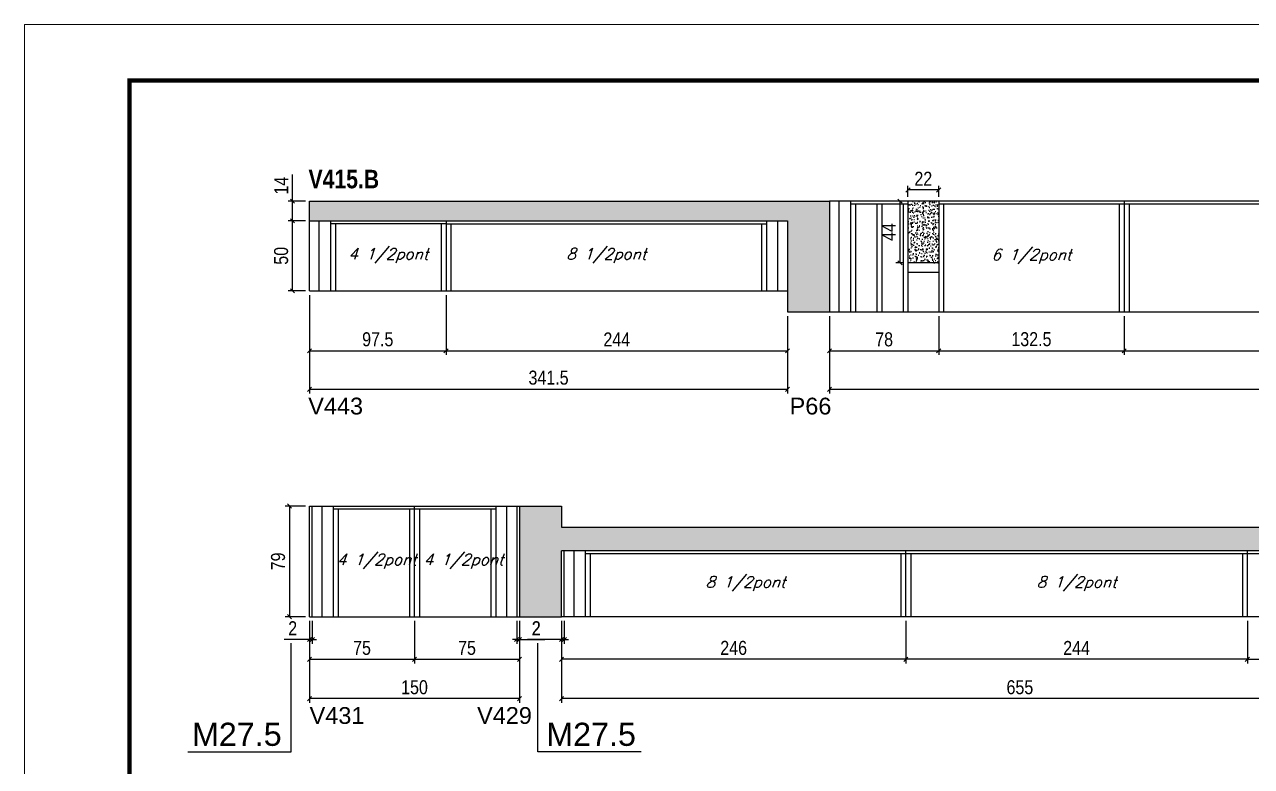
# Model space of a CAD drawing. Extents: x 3309 to 9590, y -2522 to 15424.
# Drawn here: x 4908 to 5784, y 9484 to 10014 of the extents above; entities that cross this region are included whole.
import ezdxf

# ---------------------------------------------------------------- set-up
doc = ezdxf.new("R2010")
doc.units = 0
doc.linetypes.add('DASHED', pattern=[0.75, 0.5, -0.25])
for name, color, linetype in [('5', 5, 'Continuous'), ('COTA', 241, 'Continuous'), ('NOMENCLATURA', 7, 'Continuous'), ('Painéis', 200, 'Continuous'), ('SARR_2.2x7', 40, 'Continuous'), ('SARR_3.5x7', 81, 'Continuous'), ('texto', 7, 'Continuous')]:
    doc.layers.add(name, color=color, linetype=linetype)
doc.layers.add('Folhas', color=255, linetype='Continuous', lineweight=9)
doc.layers.add('SARRAFO DE PRESSAO', color=251, linetype='DASHED', lineweight=9)
doc.styles.add('COTA TECNICA', font='techl___.ttf', dxfattribs={"height": 10})
doc.styles.add('Romans', font='romans.shx')
doc.styles.get("Standard").update_dxf_attribs({"font": 'arial.ttf'})
doc.styles.add('TECNICA', font='techb___.ttf', dxfattribs={"height": 10})
doc.dimstyles.new('PAINEL', dxfattribs={"dimtxt": 10, "dimasz": 3, "dimexe": 3, "dimexo": 3, "dimgap": 3, "dimtad": 1, "dimdec": 1, "dimzin": 12, "dimdsep": 46, "dimtxsty": 'COTA TECNICA', "dimblk1": 'OBLIQUE', "dimblk2": 'OBLIQUE', "dimsah": 1, "dimcen": 0.9, "dimclrd": 4, "dimclre": 4, "dimclrt": 240, "dimadec": 1, "dimazin": 3, "dimtfac": 1, "dimtdec": 1, "dimtmove": 0, "dimatfit": 3, "dimfxl": 1, "dimtolj": 1, "dimtzin": 12, "dimarcsym": 0})

# ---------------------------------------------------------------- blocks, each defined once
blk = doc.blocks.new('9999999999')
at = {"layer": 'Folhas'}
blk.add_lwpolyline([(98138.98, 34190.21), (99623.98, 34190.21), (99623.98, 35240.21), (98138.98, 35240.21)], close=True, dxfattribs=at)
at = {"layer": 'Folhas', "color": 30, "const_width": 3}
blk.add_lwpolyline([(98213.98, 34230.21), (99583.98, 34230.21), (99583.98, 35200.21), (98213.98, 35200.21)], close=True, dxfattribs=at)
blk = doc.blocks.new('_Oblique')
at = {"color": 0, "linetype": 'ByBlock', "lineweight": -2}
blk.add_line((-0.5, -0.5), (0.5, 0.5), dxfattribs=at)
blk = doc.blocks.new('*D1203')
at = {"layer": 'COTA', "color": 4, "lineweight": -2, "transparency": 16777216}
for p, q in [((5111.48, 9820.47), (5111.48, 9777.66)), ((5208.98, 9820.47), (5208.98, 9777.66)), ((5111.48, 9780.66), (5208.98, 9780.66))]:
    blk.add_line(p, q, dxfattribs=at)
at = {"layer": 'Defpoints', "color": 0, "transparency": 16777216}
for p in [(5111.48, 9823.47, 0), (5208.98, 9823.47, 0), (5208.98, 9780.66)]:
    blk.add_point(p, dxfattribs=at)
at = {"layer": 'COTA', "color": 4, "lineweight": -2, "transparency": 16777216, "xscale": 3, "yscale": 3, "zscale": 3, "rotation": 180}
blk.add_blockref('_Oblique', (5111.48, 9780.66), dxfattribs=at)
at = {"layer": 'COTA', "color": 4, "lineweight": -2, "transparency": 16777216, "xscale": 3, "yscale": 3, "zscale": 3}
blk.add_blockref('_Oblique', (5208.98, 9780.66), dxfattribs=at)
at = {"layer": 'COTA', "color": 240, "transparency": 16777216, "insert": (5160.23, 9788.8), "char_height": 10, "attachment_point": 5, "style": 'COTA TECNICA'}
blk.add_mtext('\\A1;97.5', dxfattribs=at)
blk = doc.blocks.new('*D1204')
at = {"layer": 'COTA', "color": 4, "lineweight": -2, "transparency": 16777216}
for p, q in [((5208.98, 9820.47), (5208.98, 9777.66)), ((5452.98, 9805.47), (5452.98, 9777.66)), ((5208.98, 9780.66), (5452.98, 9780.66))]:
    blk.add_line(p, q, dxfattribs=at)
at = {"layer": 'Defpoints', "color": 0, "transparency": 16777216}
for p in [(5208.98, 9823.47, 0), (5452.98, 9808.47, 0), (5452.98, 9780.66)]:
    blk.add_point(p, dxfattribs=at)
at = {"layer": 'COTA', "color": 4, "lineweight": -2, "transparency": 16777216, "xscale": 3, "yscale": 3, "zscale": 3, "rotation": 180}
blk.add_blockref('_Oblique', (5208.98, 9780.66), dxfattribs=at)
at = {"layer": 'COTA', "color": 4, "lineweight": -2, "transparency": 16777216, "xscale": 3, "yscale": 3, "zscale": 3}
blk.add_blockref('_Oblique', (5452.98, 9780.66), dxfattribs=at)
at = {"layer": 'COTA', "color": 240, "transparency": 16777216, "insert": (5330.98, 9788.73), "char_height": 10, "attachment_point": 5, "style": 'COTA TECNICA'}
blk.add_mtext('\\A1;244', dxfattribs=at)
blk = doc.blocks.new('*D1205')
at = {"layer": 'COTA', "color": 4, "lineweight": -2, "transparency": 16777216}
for p, q in [((5111.48, 9820.47), (5111.48, 9750.19)), ((5452.98, 9805.47), (5452.98, 9750.19)), ((5111.48, 9753.19), (5452.98, 9753.19))]:
    blk.add_line(p, q, dxfattribs=at)
at = {"layer": 'Defpoints', "color": 0, "transparency": 16777216}
for p in [(5111.48, 9823.47), (5452.98, 9808.47, 0), (5452.98, 9753.19)]:
    blk.add_point(p, dxfattribs=at)
at = {"layer": 'COTA', "color": 4, "lineweight": -2, "transparency": 16777216, "xscale": 3, "yscale": 3, "zscale": 3, "rotation": 180}
blk.add_blockref('_Oblique', (5111.48, 9753.19), dxfattribs=at)
at = {"layer": 'COTA', "color": 4, "lineweight": -2, "transparency": 16777216, "xscale": 3, "yscale": 3, "zscale": 3}
blk.add_blockref('_Oblique', (5452.98, 9753.19), dxfattribs=at)
at = {"layer": 'COTA', "color": 240, "transparency": 16777216, "insert": (5282.23, 9761.41), "char_height": 10, "attachment_point": 5, "style": 'COTA TECNICA'}
blk.add_mtext('\\A1;341.5', dxfattribs=at)
blk = doc.blocks.new('*D1206')
at = {"layer": 'COTA', "color": 4, "lineweight": -2, "transparency": 16777216}
for p, q in [((5482.98, 9805.47), (5482.98, 9750.19)), ((6183.48, 9805.47), (6183.48, 9750.19)), ((5482.98, 9753.19), (6183.48, 9753.19))]:
    blk.add_line(p, q, dxfattribs=at)
at = {"layer": 'Defpoints', "color": 0, "transparency": 16777216}
for p in [(5482.98, 9808.47), (6183.48, 9808.47), (6183.48, 9753.19)]:
    blk.add_point(p, dxfattribs=at)
at = {"layer": 'COTA', "color": 4, "lineweight": -2, "transparency": 16777216, "xscale": 3, "yscale": 3, "zscale": 3, "rotation": 180}
blk.add_blockref('_Oblique', (5482.98, 9753.19), dxfattribs=at)
at = {"layer": 'COTA', "color": 4, "lineweight": -2, "transparency": 16777216, "xscale": 3, "yscale": 3, "zscale": 3}
blk.add_blockref('_Oblique', (6183.48, 9753.19), dxfattribs=at)
at = {"layer": 'COTA', "color": 240, "transparency": 16777216, "insert": (5833.23, 9761.3), "char_height": 10, "attachment_point": 5, "style": 'COTA TECNICA'}
blk.add_mtext('\\A1;700.5', dxfattribs=at)
blk = doc.blocks.new('*D1207')
at = {"layer": 'COTA', "color": 4, "lineweight": -2, "transparency": 16777216}
for p, q in [((5482.98, 9805.47), (5482.98, 9777.66)), ((5560.98, 9805.47), (5560.98, 9777.66)), ((5482.98, 9780.66), (5560.98, 9780.66))]:
    blk.add_line(p, q, dxfattribs=at)
at = {"layer": 'Defpoints', "color": 0, "transparency": 16777216}
for p in [(5482.98, 9808.47), (5560.98, 9808.47), (5560.98, 9780.66)]:
    blk.add_point(p, dxfattribs=at)
at = {"layer": 'COTA', "color": 4, "lineweight": -2, "transparency": 16777216, "xscale": 3, "yscale": 3, "zscale": 3, "rotation": 180}
blk.add_blockref('_Oblique', (5482.98, 9780.66), dxfattribs=at)
at = {"layer": 'COTA', "color": 4, "lineweight": -2, "transparency": 16777216, "xscale": 3, "yscale": 3, "zscale": 3}
blk.add_blockref('_Oblique', (5560.98, 9780.66), dxfattribs=at)
at = {"layer": 'COTA', "color": 240, "transparency": 16777216, "insert": (5521.98, 9788.75), "char_height": 10, "attachment_point": 5, "style": 'COTA TECNICA'}
blk.add_mtext('\\A1;78', dxfattribs=at)
blk = doc.blocks.new('*D1208')
at = {"layer": 'COTA', "color": 4, "lineweight": -2, "transparency": 16777216}
for p, q in [((5560.98, 9805.47), (5560.98, 9777.66)), ((5693.48, 9805.47), (5693.48, 9777.66)), ((5560.98, 9780.66), (5693.48, 9780.66))]:
    blk.add_line(p, q, dxfattribs=at)
at = {"layer": 'Defpoints', "color": 0, "transparency": 16777216}
for p in [(5560.98, 9808.47), (5693.48, 9808.47), (5693.48, 9780.66)]:
    blk.add_point(p, dxfattribs=at)
at = {"layer": 'COTA', "color": 4, "lineweight": -2, "transparency": 16777216, "xscale": 3, "yscale": 3, "zscale": 3, "rotation": 180}
blk.add_blockref('_Oblique', (5560.98, 9780.66), dxfattribs=at)
at = {"layer": 'COTA', "color": 4, "lineweight": -2, "transparency": 16777216, "xscale": 3, "yscale": 3, "zscale": 3}
blk.add_blockref('_Oblique', (5693.48, 9780.66), dxfattribs=at)
at = {"layer": 'COTA', "color": 240, "transparency": 16777216, "insert": (5627.23, 9788.88), "char_height": 10, "attachment_point": 5, "style": 'COTA TECNICA'}
blk.add_mtext('\\A1;132.5', dxfattribs=at)
blk = doc.blocks.new('*D1209')
at = {"layer": 'COTA', "color": 4, "lineweight": -2, "transparency": 16777216}
for p, q in [((5693.48, 9805.47), (5693.48, 9777.66)), ((5937.48, 9805.47), (5937.48, 9777.66)), ((5693.48, 9780.66), (5937.48, 9780.66))]:
    blk.add_line(p, q, dxfattribs=at)
at = {"layer": 'Defpoints', "color": 0, "transparency": 16777216}
for p in [(5693.48, 9808.47), (5937.48, 9808.47), (5937.48, 9780.66)]:
    blk.add_point(p, dxfattribs=at)
at = {"layer": 'COTA', "color": 4, "lineweight": -2, "transparency": 16777216, "xscale": 3, "yscale": 3, "zscale": 3, "rotation": 180}
blk.add_blockref('_Oblique', (5693.48, 9780.66), dxfattribs=at)
at = {"layer": 'COTA', "color": 4, "lineweight": -2, "transparency": 16777216, "xscale": 3, "yscale": 3, "zscale": 3}
blk.add_blockref('_Oblique', (5937.48, 9780.66), dxfattribs=at)
at = {"layer": 'COTA', "color": 240, "transparency": 16777216, "insert": (5815.48, 9788.73), "char_height": 10, "attachment_point": 5, "style": 'COTA TECNICA'}
blk.add_mtext('\\A1;244', dxfattribs=at)
blk = doc.blocks.new('*D1211')
at = {"layer": 'COTA', "color": 4, "lineweight": -2, "transparency": 16777216}
for p, q in [((5108.48, 9873.47), (5096.32, 9873.47)), ((5099.32, 9823.47), (5099.32, 9873.47)), ((5108.48, 9823.47), (5096.32, 9823.47))]:
    blk.add_line(p, q, dxfattribs=at)
at = {"layer": 'Defpoints', "color": 0, "transparency": 16777216}
for p in [(5099.32, 9873.47), (5111.48, 9873.47), (5111.48, 9823.47)]:
    blk.add_point(p, dxfattribs=at)
at = {"layer": 'COTA', "color": 4, "lineweight": -2, "transparency": 16777216, "xscale": 3, "yscale": 3, "zscale": 3}
for p, rotation in [((5099.32, 9873.47), 90), ((5099.32, 9823.47), 270)]:
    blk.add_blockref('_Oblique', p, dxfattribs=dict(at, rotation=rotation))
at = {"layer": 'COTA', "color": 240, "transparency": 16777216, "insert": (5091.21, 9848.47), "char_height": 10, "attachment_point": 5, "rotation": 90, "style": 'COTA TECNICA'}
blk.add_mtext('\\A1;50', dxfattribs=at)
blk = doc.blocks.new('*D1212')
at = {"layer": 'COTA', "color": 4, "lineweight": -2, "transparency": 16777216}
for p, q in [((5099.32, 9887.47), (5099.32, 9906.58)), ((5108.48, 9887.47), (5096.32, 9887.47)), ((5099.32, 9873.47), (5099.32, 9887.47)), ((5108.48, 9873.47), (5096.32, 9873.47))]:
    blk.add_line(p, q, dxfattribs=at)
at = {"layer": 'Defpoints', "color": 0, "transparency": 16777216}
for p in [(5099.32, 9887.47), (5111.48, 9887.47), (5111.48, 9873.47)]:
    blk.add_point(p, dxfattribs=at)
at = {"layer": 'COTA', "color": 4, "lineweight": -2, "transparency": 16777216, "xscale": 3, "yscale": 3, "zscale": 3}
for p, rotation in [((5099.32, 9887.47), 90), ((5099.32, 9873.47), 270)]:
    blk.add_blockref('_Oblique', p, dxfattribs=dict(at, rotation=rotation))
at = {"layer": 'COTA', "color": 240, "transparency": 16777216, "insert": (5091.25, 9898.53), "char_height": 10, "attachment_point": 5, "rotation": 90, "style": 'COTA TECNICA'}
blk.add_mtext('\\A1;14', dxfattribs=at)
blk = doc.blocks.new('*D1213')
at = {"layer": 'COTA', "color": 4, "lineweight": -2, "transparency": 16777216}
for p, q in [((5538.98, 9890.47), (5538.98, 9898.49)), ((5560.98, 9890.47), (5560.98, 9898.49)), ((5560.98, 9895.49), (5538.98, 9895.49))]:
    blk.add_line(p, q, dxfattribs=at)
at = {"layer": 'Defpoints', "color": 0, "transparency": 16777216}
for p in [(5538.98, 9895.49), (5538.98, 9887.47), (5560.98, 9887.47)]:
    blk.add_point(p, dxfattribs=at)
at = {"layer": 'COTA', "color": 4, "lineweight": -2, "transparency": 16777216, "xscale": 3, "yscale": 3, "zscale": 3, "rotation": 180}
blk.add_blockref('_Oblique', (5538.98, 9895.49), dxfattribs=at)
at = {"layer": 'COTA', "color": 4, "lineweight": -2, "transparency": 16777216, "xscale": 3, "yscale": 3, "zscale": 3}
blk.add_blockref('_Oblique', (5560.98, 9895.49), dxfattribs=at)
at = {"layer": 'COTA', "color": 240, "transparency": 16777216, "insert": (5549.98, 9903.49), "char_height": 10, "attachment_point": 5, "style": 'COTA TECNICA'}
blk.add_mtext('\\A1;22', dxfattribs=at)
blk = doc.blocks.new('*D1214')
at = {"layer": 'COTA', "color": 4, "lineweight": -2, "transparency": 16777216}
for p, q in [((5535.98, 9887.47), (5530.4, 9887.47)), ((5533.4, 9843.47), (5533.4, 9887.47)), ((5535.98, 9843.47), (5530.4, 9843.47))]:
    blk.add_line(p, q, dxfattribs=at)
at = {"layer": 'Defpoints', "color": 0, "transparency": 16777216}
for p in [(5533.4, 9887.47), (5538.98, 9887.47), (5538.98, 9843.47)]:
    blk.add_point(p, dxfattribs=at)
at = {"layer": 'COTA', "color": 4, "lineweight": -2, "transparency": 16777216, "xscale": 3, "yscale": 3, "zscale": 3}
for p, rotation in [((5533.4, 9887.47), 90), ((5533.4, 9843.47), 270)]:
    blk.add_blockref('_Oblique', p, dxfattribs=dict(at, rotation=rotation))
at = {"layer": 'COTA', "color": 240, "transparency": 16777216, "insert": (5525.33, 9865.47), "char_height": 10, "attachment_point": 5, "rotation": 90, "style": 'COTA TECNICA'}
blk.add_mtext('\\A1;44', dxfattribs=at)
blk = doc.blocks.new('*D1217')
at = {"layer": 'COTA', "color": 4, "lineweight": -2, "transparency": 16777216}
for p, q in [((5111.48, 9587.79), (5111.48, 9557.39)), ((5186.48, 9587.79), (5186.48, 9557.39)), ((5111.48, 9560.39), (5186.48, 9560.39))]:
    blk.add_line(p, q, dxfattribs=at)
at = {"layer": 'Defpoints', "color": 0, "transparency": 16777216}
for p in [(5111.48, 9590.79, 0), (5186.48, 9590.79, 0), (5186.48, 9560.39)]:
    blk.add_point(p, dxfattribs=at)
at = {"layer": 'COTA', "color": 4, "lineweight": -2, "transparency": 16777216, "xscale": 3, "yscale": 3, "zscale": 3, "rotation": 180}
blk.add_blockref('_Oblique', (5111.48, 9560.39), dxfattribs=at)
at = {"layer": 'COTA', "color": 4, "lineweight": -2, "transparency": 16777216, "xscale": 3, "yscale": 3, "zscale": 3}
blk.add_blockref('_Oblique', (5186.48, 9560.39), dxfattribs=at)
at = {"layer": 'COTA', "color": 240, "transparency": 16777216, "insert": (5148.98, 9568.5), "char_height": 10, "attachment_point": 5, "style": 'COTA TECNICA'}
blk.add_mtext('\\A1;75', dxfattribs=at)
blk = doc.blocks.new('*D1218')
at = {"layer": 'COTA', "color": 4, "lineweight": -2, "transparency": 16777216}
for p, q in [((5186.48, 9587.79), (5186.48, 9557.39)), ((5261.48, 9587.79), (5261.48, 9557.39)), ((5186.48, 9560.39), (5261.48, 9560.39))]:
    blk.add_line(p, q, dxfattribs=at)
at = {"layer": 'Defpoints', "color": 0, "transparency": 16777216}
for p in [(5186.48, 9590.79, 0), (5261.48, 9590.79, 0), (5261.48, 9560.39)]:
    blk.add_point(p, dxfattribs=at)
at = {"layer": 'COTA', "color": 4, "lineweight": -2, "transparency": 16777216, "xscale": 3, "yscale": 3, "zscale": 3, "rotation": 180}
blk.add_blockref('_Oblique', (5186.48, 9560.39), dxfattribs=at)
at = {"layer": 'COTA', "color": 4, "lineweight": -2, "transparency": 16777216, "xscale": 3, "yscale": 3, "zscale": 3}
blk.add_blockref('_Oblique', (5261.48, 9560.39), dxfattribs=at)
at = {"layer": 'COTA', "color": 240, "transparency": 16777216, "insert": (5223.98, 9568.5), "char_height": 10, "attachment_point": 5, "style": 'COTA TECNICA'}
blk.add_mtext('\\A1;75', dxfattribs=at)
blk = doc.blocks.new('*D1219')
at = {"layer": 'COTA', "color": 4, "lineweight": -2, "transparency": 16777216}
for p, q in [((5111.48, 9587.79), (5111.48, 9529.29)), ((5261.48, 9587.79), (5261.48, 9529.29)), ((5261.48, 9532.29), (5111.48, 9532.29))]:
    blk.add_line(p, q, dxfattribs=at)
at = {"layer": 'Defpoints', "color": 0, "transparency": 16777216}
for p in [(5111.48, 9590.79, 0), (5261.48, 9590.79, 0), (5111.48, 9532.29)]:
    blk.add_point(p, dxfattribs=at)
at = {"layer": 'COTA', "color": 4, "lineweight": -2, "transparency": 16777216, "xscale": 3, "yscale": 3, "zscale": 3, "rotation": 180}
blk.add_blockref('_Oblique', (5111.48, 9532.29), dxfattribs=at)
at = {"layer": 'COTA', "color": 4, "lineweight": -2, "transparency": 16777216, "xscale": 3, "yscale": 3, "zscale": 3}
blk.add_blockref('_Oblique', (5261.48, 9532.29), dxfattribs=at)
at = {"layer": 'COTA', "color": 240, "transparency": 16777216, "insert": (5186.48, 9540.4), "char_height": 10, "attachment_point": 5, "style": 'COTA TECNICA'}
blk.add_mtext('\\A1;150', dxfattribs=at)
blk = doc.blocks.new('*D1220')
at = {"layer": 'COTA', "color": 4, "lineweight": -2, "transparency": 16777216}
for p, q in [((5108.48, 9669.79), (5094.12, 9669.79)), ((5097.12, 9669.79), (5097.12, 9590.79)), ((5108.48, 9590.79), (5094.12, 9590.79))]:
    blk.add_line(p, q, dxfattribs=at)
at = {"layer": 'Defpoints', "color": 0, "transparency": 16777216}
for p in [(5111.48, 9669.79, 0), (5097.12, 9590.79), (5111.48, 9590.79, 0)]:
    blk.add_point(p, dxfattribs=at)
at = {"layer": 'COTA', "color": 4, "lineweight": -2, "transparency": 16777216, "xscale": 3, "yscale": 3, "zscale": 3}
for p, rotation in [((5097.12, 9669.79), 90), ((5097.12, 9590.79), 270)]:
    blk.add_blockref('_Oblique', p, dxfattribs=dict(at, rotation=rotation))
at = {"layer": 'COTA', "color": 240, "transparency": 16777216, "insert": (5089.02, 9630.29), "char_height": 10, "attachment_point": 5, "rotation": 90, "style": 'COTA TECNICA'}
blk.add_mtext('\\A1;79', dxfattribs=at)
blk = doc.blocks.new('*D1221')
at = {"layer": 'COTA', "color": 4, "linetype": 'ByBlock', "lineweight": -2, "transparency": 16777216}
for p, q in [((5537.48, 9587.79), (5537.48, 9557.39)), ((5781.48, 9587.79), (5781.48, 9557.39)), ((5781.48, 9560.39), (5537.48, 9560.39))]:
    blk.add_line(p, q, dxfattribs=at)
at = {"layer": 'Defpoints', "color": 0, "linetype": 'ByBlock', "transparency": 16777216}
for p in [(5537.48, 9590.79), (5781.48, 9590.79), (5537.48, 9560.39)]:
    blk.add_point(p, dxfattribs=at)
at = {"layer": 'COTA', "color": 4, "linetype": 'ByBlock', "lineweight": -2, "transparency": 16777216, "xscale": 3, "yscale": 3, "zscale": 3, "rotation": 180}
blk.add_blockref('_Oblique', (5537.48, 9560.39), dxfattribs=at)
at = {"layer": 'COTA', "color": 4, "linetype": 'ByBlock', "lineweight": -2, "transparency": 16777216, "xscale": 3, "yscale": 3, "zscale": 3}
blk.add_blockref('_Oblique', (5781.48, 9560.39), dxfattribs=at)
at = {"layer": 'COTA', "color": 240, "linetype": 'ByBlock', "transparency": 16777216, "insert": (5659.48, 9568.47), "char_height": 10, "attachment_point": 5, "style": 'COTA TECNICA'}
blk.add_mtext('\\A1;244', dxfattribs=at)
blk = doc.blocks.new('*D1222')
at = {"layer": 'COTA', "color": 4, "linetype": 'ByBlock', "lineweight": -2, "transparency": 16777216}
for p, q in [((5291.48, 9587.79), (5291.48, 9557.39)), ((5537.48, 9587.79), (5537.48, 9557.39)), ((5537.48, 9560.39), (5291.48, 9560.39))]:
    blk.add_line(p, q, dxfattribs=at)
at = {"layer": 'Defpoints', "color": 0, "linetype": 'ByBlock', "transparency": 16777216}
for p in [(5291.48, 9590.79), (5537.48, 9590.79), (5291.48, 9560.39)]:
    blk.add_point(p, dxfattribs=at)
at = {"layer": 'COTA', "color": 4, "linetype": 'ByBlock', "lineweight": -2, "transparency": 16777216, "xscale": 3, "yscale": 3, "zscale": 3, "rotation": 180}
blk.add_blockref('_Oblique', (5291.48, 9560.39), dxfattribs=at)
at = {"layer": 'COTA', "color": 4, "linetype": 'ByBlock', "lineweight": -2, "transparency": 16777216, "xscale": 3, "yscale": 3, "zscale": 3}
blk.add_blockref('_Oblique', (5537.48, 9560.39), dxfattribs=at)
at = {"layer": 'COTA', "color": 240, "linetype": 'ByBlock', "transparency": 16777216, "insert": (5414.48, 9568.49), "char_height": 10, "attachment_point": 5, "style": 'COTA TECNICA'}
blk.add_mtext('\\A1;246', dxfattribs=at)
blk = doc.blocks.new('*D1223')
at = {"layer": 'COTA', "color": 4, "linetype": 'ByBlock', "lineweight": -2, "transparency": 16777216}
for p, q in [((5291.48, 9587.79), (5291.48, 9529.29)), ((5946.48, 9587.79), (5946.48, 9529.29)), ((5946.48, 9532.29), (5291.48, 9532.29))]:
    blk.add_line(p, q, dxfattribs=at)
at = {"layer": 'Defpoints', "color": 0, "linetype": 'ByBlock', "transparency": 16777216}
for p in [(5291.48, 9590.79), (5946.48, 9590.79), (5291.48, 9532.29)]:
    blk.add_point(p, dxfattribs=at)
at = {"layer": 'COTA', "color": 4, "linetype": 'ByBlock', "lineweight": -2, "transparency": 16777216, "xscale": 3, "yscale": 3, "zscale": 3, "rotation": 180}
blk.add_blockref('_Oblique', (5291.48, 9532.29), dxfattribs=at)
at = {"layer": 'COTA', "color": 4, "linetype": 'ByBlock', "lineweight": -2, "transparency": 16777216, "xscale": 3, "yscale": 3, "zscale": 3}
blk.add_blockref('_Oblique', (5946.48, 9532.29), dxfattribs=at)
at = {"layer": 'COTA', "color": 240, "linetype": 'ByBlock', "transparency": 16777216, "insert": (5618.98, 9540.4), "char_height": 10, "attachment_point": 5, "style": 'COTA TECNICA'}
blk.add_mtext('\\A1;655', dxfattribs=at)
blk = doc.blocks.new('*D1224')
at = {"layer": 'COTA', "color": 4, "lineweight": -2, "transparency": 16777216}
for p, q in [((5781.48, 9587.79), (5781.48, 9557.39)), ((5946.48, 9587.79), (5946.48, 9557.39)), ((5781.48, 9560.39), (5946.48, 9560.39))]:
    blk.add_line(p, q, dxfattribs=at)
at = {"layer": 'Defpoints', "color": 0, "transparency": 16777216}
for p in [(5781.48, 9590.79, 0), (5946.48, 9590.79, 0), (5946.48, 9560.39)]:
    blk.add_point(p, dxfattribs=at)
at = {"layer": 'COTA', "color": 4, "lineweight": -2, "transparency": 16777216, "xscale": 3, "yscale": 3, "zscale": 3, "rotation": 180}
blk.add_blockref('_Oblique', (5781.48, 9560.39), dxfattribs=at)
at = {"layer": 'COTA', "color": 4, "lineweight": -2, "transparency": 16777216, "xscale": 3, "yscale": 3, "zscale": 3}
blk.add_blockref('_Oblique', (5946.48, 9560.39), dxfattribs=at)
at = {"layer": 'COTA', "color": 240, "transparency": 16777216, "insert": (5863.98, 9568.5), "char_height": 10, "attachment_point": 5, "style": 'COTA TECNICA'}
blk.add_mtext('\\A1;165', dxfattribs=at)
blk = doc.blocks.new('*D1515')
at = {"layer": 'COTA', "color": 4, "lineweight": -2, "transparency": 16777216}
for p, q in [((5111.48, 9587.79), (5111.48, 9571.54)), ((5113.48, 9587.79), (5113.48, 9571.54)), ((5111.48, 9574.54), (5093.37, 9574.54)), ((5113.48, 9574.54), (5111.48, 9574.54)), ((5113.48, 9574.54), (5116.48, 9574.54))]:
    blk.add_line(p, q, dxfattribs=at)
at = {"layer": 'Defpoints', "color": 0, "transparency": 16777216}
for p in [(5111.48, 9590.79, 0), (5113.48, 9590.79, 0), (5111.48, 9574.54)]:
    blk.add_point(p, dxfattribs=at)
at = {"layer": 'COTA', "color": 4, "lineweight": -2, "transparency": 16777216, "xscale": 3, "yscale": 3, "zscale": 3}
blk.add_blockref('_Oblique', (5111.48, 9574.54), dxfattribs=at)
at = {"layer": 'COTA', "color": 4, "lineweight": -2, "transparency": 16777216, "xscale": 3, "yscale": 3, "zscale": 3, "rotation": 180}
blk.add_blockref('_Oblique', (5113.48, 9574.54), dxfattribs=at)
at = {"layer": 'COTA', "color": 240, "transparency": 16777216, "insert": (5099.42, 9582.54), "char_height": 10, "attachment_point": 5, "style": 'COTA TECNICA'}
blk.add_mtext('\\A1;2', dxfattribs=at)
blk = doc.blocks.new('*D1516')
at = {"layer": 'COTA', "color": 4, "lineweight": -2, "transparency": 16777216}
for p, q in [((5259.48, 9587.79), (5259.48, 9571.54)), ((5261.48, 9587.79), (5261.48, 9571.54)), ((5259.48, 9574.54), (5256.48, 9574.54)), ((5259.48, 9574.54), (5261.48, 9574.54)), ((5261.48, 9574.54), (5279.59, 9574.54))]:
    blk.add_line(p, q, dxfattribs=at)
at = {"layer": 'Defpoints', "color": 0, "transparency": 16777216}
for p in [(5259.48, 9590.79, 0), (5261.48, 9590.79, 0), (5261.48, 9574.54)]:
    blk.add_point(p, dxfattribs=at)
at = {"layer": 'COTA', "color": 4, "lineweight": -2, "transparency": 16777216, "xscale": 3, "yscale": 3, "zscale": 3}
blk.add_blockref('_Oblique', (5259.48, 9574.54), dxfattribs=at)
at = {"layer": 'COTA', "color": 4, "lineweight": -2, "transparency": 16777216, "xscale": 3, "yscale": 3, "zscale": 3, "rotation": 180}
blk.add_blockref('_Oblique', (5261.48, 9574.54), dxfattribs=at)
at = {"layer": 'COTA', "color": 240, "transparency": 16777216, "insert": (5273.54, 9582.54), "char_height": 10, "attachment_point": 5, "style": 'COTA TECNICA'}
blk.add_mtext('\\A1;2', dxfattribs=at)
blk = doc.blocks.new('*D1517')
at = {"layer": 'COTA', "color": 4, "lineweight": -2, "transparency": 16777216}
for p, q in [((5291.48, 9587.79), (5291.48, 9571.54)), ((5293.48, 9587.79), (5293.48, 9571.54)), ((5291.48, 9574.54), (5267.31, 9574.54)), ((5293.48, 9574.54), (5291.48, 9574.54)), ((5293.48, 9574.54), (5296.48, 9574.54))]:
    blk.add_line(p, q, dxfattribs=at)
at = {"layer": 'Defpoints', "color": 0, "transparency": 16777216}
for p in [(5291.48, 9590.79, 0), (5293.48, 9590.79, 0), (5291.48, 9574.54)]:
    blk.add_point(p, dxfattribs=at)
at = {"layer": 'COTA', "color": 4, "lineweight": -2, "transparency": 16777216, "xscale": 3, "yscale": 3, "zscale": 3}
blk.add_blockref('_Oblique', (5291.48, 9574.54), dxfattribs=at)
at = {"layer": 'COTA', "color": 4, "lineweight": -2, "transparency": 16777216, "xscale": 3, "yscale": 3, "zscale": 3, "rotation": 180}
blk.add_blockref('_Oblique', (5293.48, 9574.54), dxfattribs=at)
at = {"layer": 'COTA', "color": 240, "transparency": 16777216, "insert": (5273.37, 9582.54), "char_height": 10, "attachment_point": 5, "style": 'COTA TECNICA'}
blk.add_mtext('\\A1;2', dxfattribs=at)

msp = doc.modelspace()

# ---------------------------------------------------------------- hatches: boundary and pattern name
at = {"layer": 'COTA'}
h = msp.add_hatch(dxfattribs=at)
h.set_pattern_fill('AR-CONC', color=256, scale=0.03)
h.set_pattern_definition([(50, (48.077, 0), (5.46554, -0.4781726), [0.5715, -6.2865]), (355, (48.077, 0), (-1.0573026, 5.7317054), [0.4572, -5.0292175]), (100.451445, (48.5327, -0.04), (4.4082374, 5.2535326), [0.4857003, -5.3427073]), (46.1842, (48.077, 1.524), (8.1323712, -1.26127), [0.85725, -9.42975]), (96.63556, (48.755, 1.419), (7.122124, 7.422784), [0.728551, -8.014068]), (351.18415, (48.077, 1.524), (7.122124, 7.422784), [0.685799, -7.543792]), (21, (48.839, 1.143), (4.5484317, -3.067956), [0.5715, -6.2865]), (326, (48.839, 1.143), (1.8540609, 5.525639), [0.4572, -5.0292]), (71.451445, (49.218, 0.8873), (6.4024926, 2.457683), [0.4857003, -5.342698]), (37.5, (48.0772, 0), (0.0926581, 2.53665117), [0, -4.96824, 0, -5.1054, 0, -5.04825]), (7.5, (48.0772, 0), (2.0045899, 3.00541724), [0, -2.91084, 0, -4.85394, 0, -1.92405]), (327.5, (46.378, 0), (4.06771786, -0.17186232), [0, -1.905, 0, -5.9436, 0, -7.8867]), (317.5, (45.616, 0), (4.4438754, 0.7627947), [0, -2.4765, 0, -3.94716, 0, -5.6007])])
h.paths.add_polyline_path([(5452.98, 9823.47), (5452.98, 9808.47), (5482.98, 9808.47), (5482.98, 9887.47), (5111.48, 9887.47), (5111.48, 9873.47), (5452.98, 9873.47)])
h = msp.add_hatch(dxfattribs=at)
h.set_pattern_fill('AR-CONC', color=256, scale=0.03)
h.set_pattern_definition([(50, (70.077, 0), (5.46554, -0.4781726), [0.5715, -6.2865]), (355, (70.077, 0), (-1.0573026, 5.7317054), [0.4572, -5.0292175]), (100.451445, (70.5327, -0.04), (4.4082374, 5.2535326), [0.4857003, -5.3427073]), (46.1842, (70.077, 1.524), (8.1323712, -1.26127), [0.85725, -9.42975]), (96.63556, (70.755, 1.419), (7.122124, 7.422784), [0.728551, -8.014068]), (351.18415, (70.077, 1.524), (7.122124, 7.422784), [0.685799, -7.543792]), (21, (70.839, 1.143), (4.5484317, -3.067956), [0.5715, -6.2865]), (326, (70.839, 1.143), (1.8540609, 5.525639), [0.4572, -5.0292]), (71.451445, (71.218, 0.8873), (6.4024926, 2.457683), [0.4857003, -5.342698]), (37.5, (70.0772, 0), (0.0926581, 2.53665117), [0, -4.96824, 0, -5.1054, 0, -5.04825]), (7.5, (70.0772, 0), (2.0045899, 3.00541724), [0, -2.91084, 0, -4.85394, 0, -1.92405]), (327.5, (68.378, 0), (4.06771786, -0.17186232), [0, -1.905, 0, -5.9436, 0, -7.8867]), (317.5, (67.616, 0), (4.4438754, 0.7627947), [0, -2.4765, 0, -3.94716, 0, -5.6007])])
h.paths.add_polyline_path([(5560.98, 9887.47), (5538.98, 9887.47), (5538.98, 9843.47), (5560.98, 9843.47)])
h = msp.add_hatch(dxfattribs=at)
h.set_pattern_fill('AR-CONC', color=256, scale=0.03)
h.paths.add_polyline_path([(5261.48, 9590.79), (5291.48, 9590.79), (5291.48, 9637.79), (5946.48, 9637.79), (5946.48, 9654.79), (5291.48, 9654.79), (5291.48, 9669.79), (5261.48, 9669.79)])

# ---------------------------------------------------------------- linework, layer by layer
for p, q in [((5111.48, 9873.47), (5111.48, 9887.47)), ((5111.48, 9887.47), (5482.98, 9887.47)), ((5560.98, 9887.47), (5538.98, 9887.47)), ((5538.98, 9843.47), (5538.98, 9808.47)), ((5452.98, 9823.47), (5452.98, 9808.47)), ((5452.98, 9808.47), (5482.98, 9808.47)), ((5261.48, 9669.79, 0), (5291.48, 9669.79, 0)), ((5291.48, 9669.79, 0), (5291.48, 9654.79, 0)), ((5291.48, 9654.79, 0), (5946.48, 9654.79, 0)), ((5261.48, 9590.79, 0), (5291.48, 9590.79, 0))]:
    msp.add_line(p, q, dxfattribs=at)
at = {"layer": 'NOMENCLATURA', "linetype": 'Continuous'}
for p, q in [((5098.31, 9494.4), (5098.31, 9572.03)), ((5274.65, 9494.4), (5274.65, 9572.03)), ((5024.44, 9494.4), (5098.31, 9494.4)), ((5348.52, 9494.4), (5274.65, 9494.4))]:
    msp.add_line(p, q, dxfattribs=at)
at = {"layer": 'Painéis', "linetype": 'ByBlock'}
for p, q in [((5482.98, 9887.47), (5482.98, 9808.47)), ((5538.98, 9887.47), (5482.98, 9887.47)), ((5538.98, 9887.47), (5538.98, 9843.47)), ((6183.48, 9887.47), (5560.98, 9887.47)), ((5560.98, 9887.47), (5560.98, 9808.47)), ((5693.48, 9887.47), (5693.48, 9808.47)), ((5111.48, 9823.47), (5111.48, 9873.47)), ((5111.48, 9873.47), (5452.98, 9873.47)), ((5208.98, 9873.47), (5208.98, 9823.47)), ((5452.98, 9873.47), (5452.98, 9823.47)), ((5560.98, 9843.47), (5538.98, 9843.47)), ((5111.48, 9823.47), (5452.98, 9823.47)), ((5482.98, 9808.47), (6183.48, 9808.47)), ((5111.48, 9669.79, 0), (5261.48, 9669.79, 0)), ((5111.48, 9590.79, 0), (5111.48, 9669.79, 0)), ((5113.48, 9590.79, 0), (5113.48, 9669.79, 0)), ((5186.48, 9590.79, 0), (5186.48, 9669.79, 0)), ((5259.48, 9669.79, 0), (5259.48, 9590.79, 0)), ((5261.48, 9669.79, 0), (5261.48, 9590.79, 0)), ((5946.48, 9637.79, 0), (5291.48, 9637.79, 0)), ((5291.48, 9590.79, 0), (5291.48, 9637.79, 0)), ((5293.48, 9590.79, 0), (5293.48, 9637.79, 0)), ((5537.48, 9590.79, 0), (5537.48, 9637.79, 0)), ((5781.48, 9590.79, 0), (5781.48, 9637.79, 0)), ((5111.48, 9590.79, 0), (5261.48, 9590.79, 0)), ((5946.48, 9590.79, 0), (5291.48, 9590.79, 0))]:
    msp.add_line(p, q, dxfattribs=at)
at = {"layer": 'SARR_2.2x7', "linetype": 'Continuous'}
for p, q in [((5489.98, 9808.47), (5489.98, 9887.47)), ((5538.98, 9885.27), (5497.98, 9885.27)), ((5693.48, 9885.27), (5560.98, 9885.27)), ((5937.48, 9885.27), (5693.48, 9885.27)), ((5118.48, 9823.47), (5118.48, 9873.47)), ((5208.98, 9871.27), (5126.48, 9871.27)), ((5208.98, 9871.27), (5437.98, 9871.27)), ((5445.98, 9823.47), (5445.98, 9873.47)), ((5560.98, 9836.47), (5538.98, 9836.47)), ((5120.48, 9590.79, 0), (5120.48, 9669.79, 0)), ((5252.48, 9590.79, 0), (5252.48, 9669.79, 0)), ((5186.48, 9667.59, 0), (5128.48, 9667.59, 0)), ((5244.48, 9667.59, 0), (5186.48, 9667.59, 0)), ((5300.48, 9590.79, 0), (5300.48, 9637.79, 0)), ((5537.48, 9635.59, 0), (5308.48, 9635.59, 0)), ((5781.48, 9635.59, 0), (5537.48, 9635.59, 0)), ((5929.48, 9635.59, 0), (5781.48, 9635.59, 0))]:
    msp.add_line(p, q, dxfattribs=at)
at = {"layer": 'SARR_3.5x7'}
for p, q in [((5497.98, 9887.47), (5497.98, 9808.47)), ((5501.48, 9885.27), (5501.48, 9808.47)), ((5516.84, 9885.27), (5516.84, 9808.47)), ((5520.34, 9885.27), (5520.34, 9808.47)), ((5535.48, 9885.27), (5535.48, 9808.47)), ((5564.48, 9885.27), (5564.48, 9808.47)), ((5689.98, 9885.27), (5689.98, 9808.47)), ((5696.98, 9885.27), (5696.98, 9808.47)), ((5126.48, 9873.47), (5126.48, 9823.47)), ((5129.98, 9871.27), (5129.98, 9823.47)), ((5205.48, 9871.27), (5205.48, 9823.47)), ((5212.48, 9871.27), (5212.48, 9823.47)), ((5434.48, 9871.27), (5434.48, 9823.47)), ((5437.98, 9873.47), (5437.98, 9823.47)), ((5128.48, 9669.79, 0), (5128.48, 9590.79, 0)), ((5244.48, 9669.79, 0), (5244.48, 9590.79, 0)), ((5131.98, 9667.59, 0), (5131.98, 9590.79, 0)), ((5182.98, 9667.59, 0), (5182.98, 9590.79, 0)), ((5189.98, 9667.59, 0), (5189.98, 9590.79, 0)), ((5240.98, 9667.59, 0), (5240.98, 9590.79, 0)), ((5308.48, 9637.79, 0), (5308.48, 9590.79, 0)), ((5311.98, 9635.59, 0), (5311.98, 9590.79, 0)), ((5533.98, 9635.59, 0), (5533.98, 9590.79, 0)), ((5540.98, 9635.59, 0), (5540.98, 9590.79, 0)), ((5777.98, 9635.59, 0), (5777.98, 9590.79, 0))]:
    msp.add_line(p, q, dxfattribs=at)

# ---------------------------------------------------------------- block references
at = {"layer": 'SARRAFO DE PRESSAO', "color": 6, "linetype": 'ByBlock'}
msp.add_blockref('9999999999', (-93231.11, -25226.65), dxfattribs=at)

# ---------------------------------------------------------------- texts
at = {"layer": '5', "linetype": 'Continuous'}
for s, p in [('V443', (5110.58, 9735.18, 0)), ('P66', (5454.47, 9735.18, 0)), ('V431', (5111.55, 9514.28, 0)), ('V429', (5231.2, 9514.28, 0))]:
    msp.add_text(s, height=12, rotation=0.00004, dxfattribs=at).set_placement(p)
at = {"layer": 'NOMENCLATURA', "style": 'TECNICA'}
msp.add_text('V415.B', height=13.2, dxfattribs=at).set_placement((5110.76, 9896.65))
at = {"layer": 'NOMENCLATURA', "linetype": 'Continuous'}
for p in [(5027.5, 9498.6), (5280.61, 9498.6)]:
    msp.add_text('M27.5', height=16.5, dxfattribs=at).set_placement(p)
at = {"layer": 'texto', "color": 2, "char_height": 8, "attachment_point": 5, "style": 'Romans'}
for s, insert in [('{\\Q19;\\C256;4 1/2pont}', (5167.73, 9848.47)), ('{\\Q19;\\C256;8 1/2pont}', (5323.48, 9848.47)), ('{\\Q19;\\C256;6 1/2pont}', (5627.23, 9847.97)), ('{\\Q19;\\C256;4 1/2pont}', (5159.48, 9630.29, 0)), ('{\\Q19;\\C256;4 1/2pont}', (5221.48, 9630.29, 0)), ('{\\Q19;\\C256;8 1/2pont}', (5422.98, 9614.29, 0)), ('{\\Q19;\\C256;8 1/2pont}', (5659.48, 9614.29, 0))]:
    msp.add_mtext(s, dxfattribs=dict(at, insert=insert))

# ---------------------------------------------------------------- dimensions: what is measured, and where the dimension line sits
at = {"layer": 'COTA'}
for base, p1, p2, picture, middle in [((5099.32, 9887.47), (5111.48, 9873.47), (5111.48, 9887.47), '*D1212', (5091.25, 9898.53)), ((5533.4, 9887.47), (5538.98, 9843.47), (5538.98, 9887.47), '*D1214', (5525.33, 9865.47)), ((5099.32, 9873.47), (5111.48, 9823.47), (5111.48, 9873.47), '*D1211', (5091.21, 9848.47)), ((5097.12, 9590.79), (5111.48, 9669.79, 0), (5111.48, 9590.79, 0), '*D1220', (5089.02, 9630.29))]:
    dim = msp.add_linear_dim(base=base, p1=p1, p2=p2, angle=90, dimstyle='PAINEL', dxfattribs=at)
    dim.commit()
    dim.dimension.update_dxf_attribs({"geometry": picture, "text_midpoint": middle})
for base, p1, p2, picture, middle in [((5538.98, 9895.49), (5560.98, 9887.47), (5538.98, 9887.47), '*D1213', (5549.98, 9903.49)), ((5208.98, 9780.66, 0), (5111.48, 9823.47), (5208.98, 9823.47), '*D1203', (5160.23, 9788.8, 0)), ((5452.98, 9753.19, 0), (5111.48, 9823.47, 0), (5452.98, 9808.47), '*D1205', (5282.23, 9761.41, 0)), ((6183.48, 9753.19), (5482.98, 9808.47), (6183.48, 9808.47), '*D1206', (5833.23, 9761.3)), ((5560.98, 9780.66), (5482.98, 9808.47), (5560.98, 9808.47), '*D1207', (5521.98, 9788.75)), ((5111.48, 9574.54), (5113.48, 9590.79, 0), (5111.48, 9590.79, 0), '*D1515', (5099.42, 9582.54)), ((5186.48, 9560.39), (5111.48, 9590.79, 0), (5186.48, 9590.79, 0), '*D1217', (5148.98, 9568.5)), ((5111.48, 9532.29), (5261.48, 9590.79, 0), (5111.48, 9590.79, 0), '*D1219', (5186.48, 9540.4)), ((5261.48, 9574.54), (5259.48, 9590.79, 0), (5261.48, 9590.79, 0), '*D1516', (5273.54, 9582.54)), ((5946.48, 9560.39, 0), (5781.48, 9590.79, 0), (5946.48, 9590.79, 0), '*D1224', (5863.98, 9568.5, 0))]:
    dim = msp.add_linear_dim(base=base, p1=p1, p2=p2, dimstyle='PAINEL', dxfattribs=at)
    dim.commit()
    dim.dimension.update_dxf_attribs({"geometry": picture, "text_midpoint": middle})
for base, p1, p2, picture, middle in [((5452.98, 9780.66, 0), (5208.98, 9823.47), (5452.98, 9808.47), '*D1204', (5330.98, 9788.73, 0)), ((5693.48, 9780.66), (5560.98, 9808.47), (5693.48, 9808.47), '*D1208', (5627.23, 9788.88)), ((5937.48, 9780.66), (5693.48, 9808.47), (5937.48, 9808.47), '*D1209', (5815.48, 9788.73)), ((5261.48, 9560.39), (5186.48, 9590.79, 0), (5261.48, 9590.79, 0), '*D1218', (5223.98, 9568.5))]:
    dim = msp.add_linear_dim(base=base, p1=p1, p2=p2, dimstyle='PAINEL', override={"dimtmove": 1}, dxfattribs=at)
    dim.commit()
    dim.dimension.update_dxf_attribs({"geometry": picture, "text_midpoint": middle})
dim = msp.add_linear_dim(base=(5291.48, 9574.54), p1=(5293.48, 9590.79, 0), p2=(5291.48, 9590.79, 0), dimstyle='PAINEL', dxfattribs=at)
dim.commit()
dim.dimension.update_dxf_attribs({"geometry": '*D1517', "text_midpoint": (5273.37, 9574.54), "dimtype": 160})
at = {"layer": 'COTA', "linetype": 'ByBlock'}
dim = msp.add_linear_dim(base=(5291.48, 9560.39, 0), p1=(5537.48, 9590.79, 0), p2=(5291.48, 9590.79, 0), angle=180, dimstyle='PAINEL', override={"dimtmove": 1}, dxfattribs=at)
dim.commit()
dim.dimension.update_dxf_attribs({"geometry": '*D1222', "text_midpoint": (5414.48, 9568.49, 0)})
for base, p1, p2, picture, middle in [((5291.48, 9532.29, 0), (5946.48, 9590.79, 0), (5291.48, 9590.79, 0), '*D1223', (5618.98, 9540.4, 0)), ((5537.48, 9560.39, 0), (5781.48, 9590.79, 0), (5537.48, 9590.79, 0), '*D1221', (5659.48, 9568.47, 0))]:
    dim = msp.add_linear_dim(base=base, p1=p1, p2=p2, angle=180, dimstyle='PAINEL', dxfattribs=at)
    dim.commit()
    dim.dimension.update_dxf_attribs({"geometry": picture, "text_midpoint": middle})

doc.saveas('drawing.dxf')
